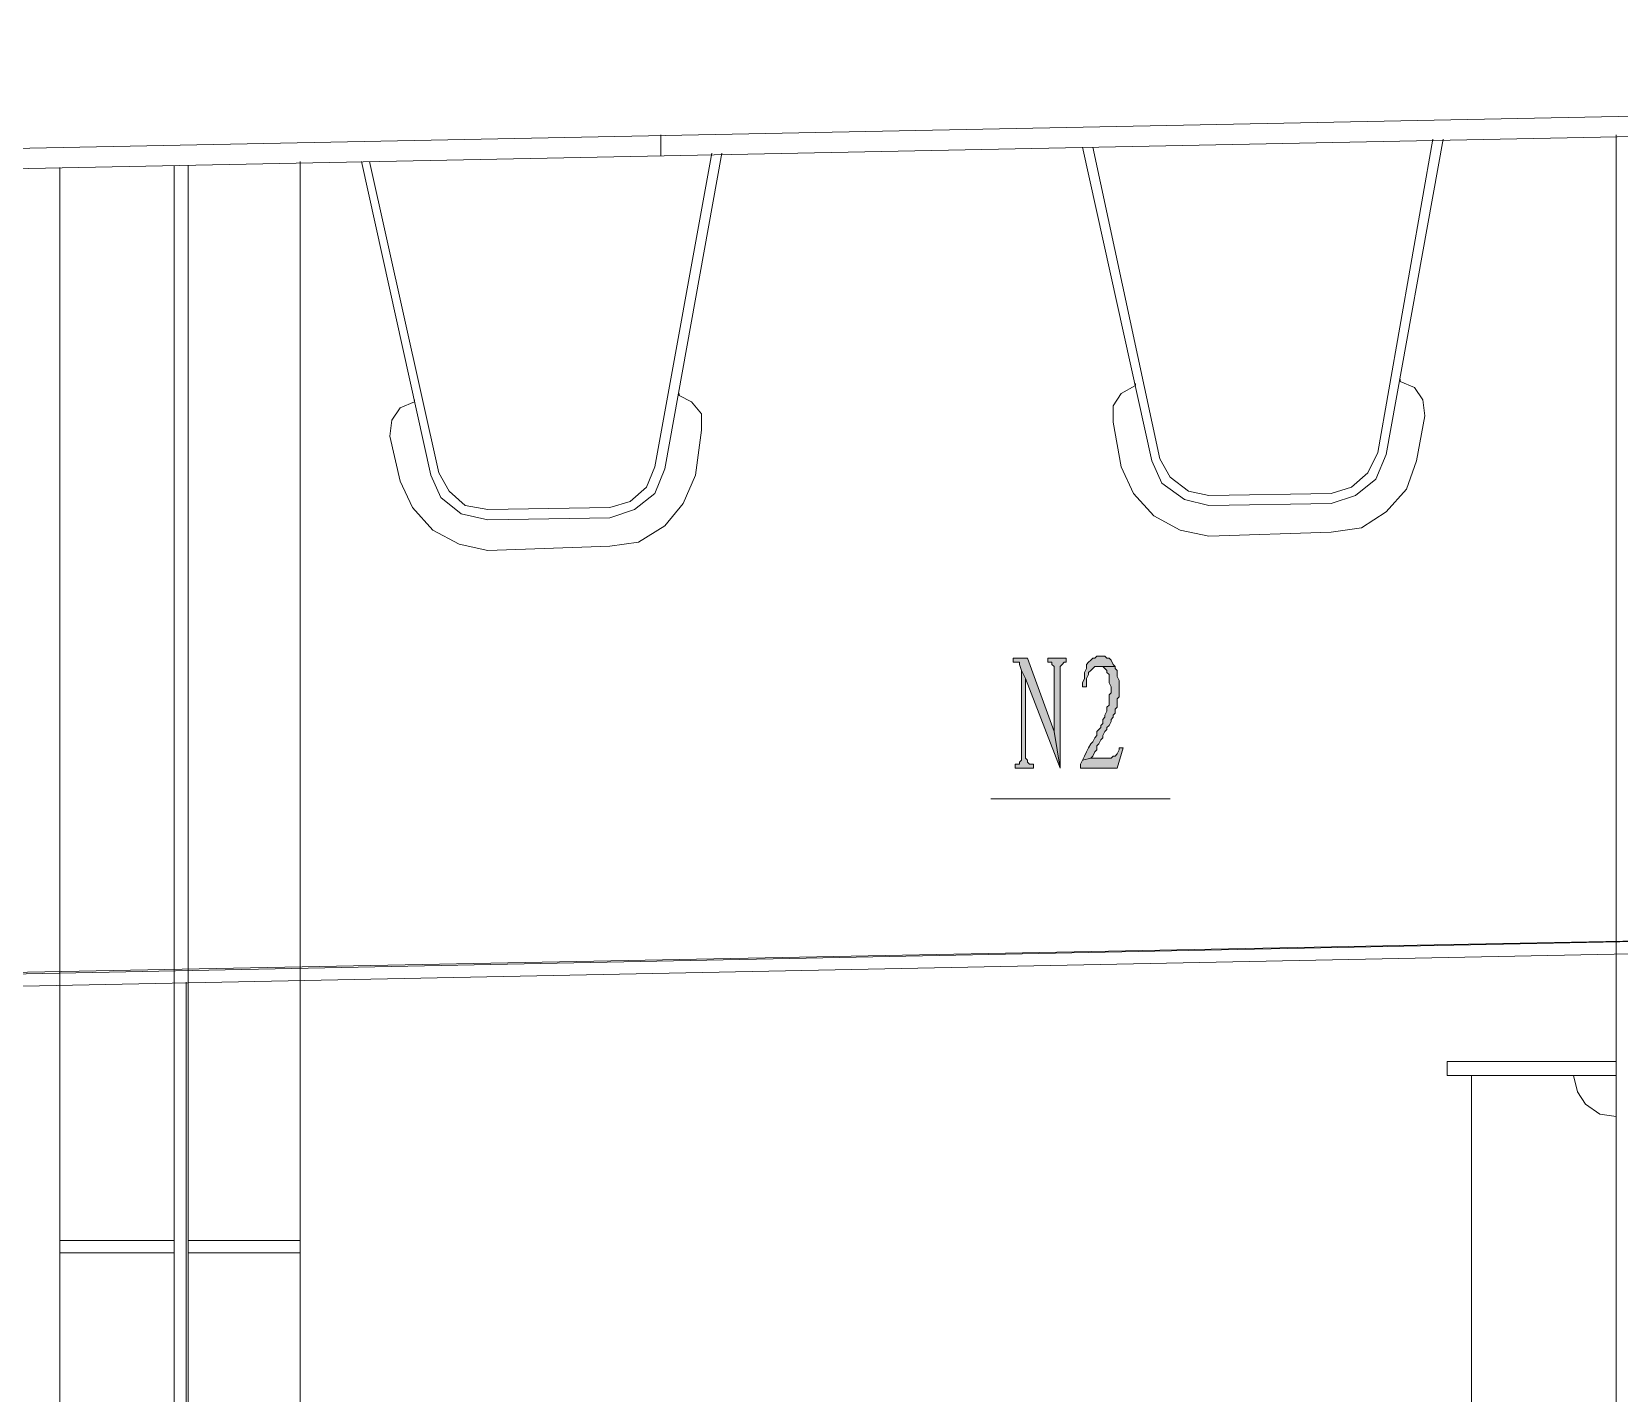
# Model space of a CAD drawing. Header units: inches. Extents: x 20 to 409, y 5 to 283.
# Drawn here: x 203.13 to 236.12, y 226.12 to 254.43 of the extents above; entities that cross this region are included whole.
import ezdxf

# ---------------------------------------------------------------- set-up
doc = ezdxf.new("R2010")
doc.units = ezdxf.units.IN
doc.header["$MEASUREMENT"] = 0
doc.layers.add('C00-00-00', color=7, linetype='Continuous')
doc.layers.add('CFF-00-00', color=1, linetype='Continuous')

msp = doc.modelspace()

# ---------------------------------------------------------------- hatches: boundary and pattern name
at = {"layer": 'C00-00-00'}
h = msp.add_hatch(color=0, dxfattribs=at)
h.dxf.hatch_style = 2
h.paths.add_polyline_path([(223.825, 241.402), (223.529, 241.402), (223.529, 241.318), (223.656, 241.318), (223.656, 241.275), (223.698, 241.148), (223.783, 240.979), (224.503, 239.116), (224.376, 239.878)])
h = msp.add_hatch(color=0, dxfattribs=at)
h.dxf.hatch_style = 2
h.paths.add_polyline_path([(224.63, 241.402), (224.249, 241.402), (224.249, 241.318), (224.333, 241.318), (224.333, 241.275), (224.376, 241.233), (224.376, 239.878), (224.503, 239.116), (224.503, 241.233), (224.545, 241.275), (224.587, 241.318), (224.63, 241.318)])
h = msp.add_hatch(color=0, dxfattribs=at)
h.dxf.hatch_style = 2
h.paths.add_polyline_path([(225.392, 241.445), (225.265, 241.445), (225.222, 241.402), (225.18, 241.402), (225.138, 241.36), (225.095, 241.318), (225.053, 241.275), (225.053, 241.191), (225.011, 241.106), (225.011, 240.979), (224.968, 240.894), (224.968, 240.81), (225.053, 240.81), (225.053, 240.979), (225.095, 241.064), (225.095, 241.106), (225.138, 241.148), (225.18, 241.191), (225.222, 241.233), (225.265, 241.233), (225.307, 241.233), (225.646, 241.233), (225.603, 241.275), (225.561, 241.36), (225.519, 241.402), (225.476, 241.402), (225.434, 241.445)])
h = msp.add_hatch(color=0, dxfattribs=at)
h.dxf.hatch_style = 2
h.paths.add_polyline_path([(225.646, 241.233), (225.307, 241.233), (225.349, 241.233), (225.392, 241.233), (225.434, 241.191), (225.476, 241.148), (225.476, 241.106), (225.519, 241.064), (225.519, 240.894), (225.561, 240.81), (225.561, 240.683), (225.519, 240.64), (225.519, 240.429), (225.476, 240.386), (225.476, 240.302), (225.434, 240.217), (225.434, 240.175), (225.392, 240.132), (225.392, 240.048), (225.349, 240.005), (225.349, 239.963), (225.307, 239.921), (225.265, 239.878), (225.265, 239.794), (225.222, 239.751), (225.18, 239.667), (225.138, 239.624), (225.095, 239.54), (225.053, 239.455), (225.011, 239.37), (224.968, 239.286), (225.138, 239.328), (225.18, 239.37), (225.222, 239.455), (225.265, 239.497), (225.265, 239.582), (225.307, 239.624), (225.349, 239.709), (225.392, 239.751), (225.392, 239.794), (225.434, 239.878), (225.476, 239.921), (225.476, 239.963), (225.519, 240.005), (225.561, 240.09), (225.561, 240.132), (225.603, 240.175), (225.603, 240.217), (225.646, 240.259), (225.646, 240.344), (225.688, 240.386), (225.688, 240.556), (225.73, 240.598), (225.73, 240.937), (225.688, 241.021), (225.688, 241.148), (225.646, 241.191)])
h = msp.add_hatch(color=0, dxfattribs=at)
h.dxf.hatch_style = 2
h.paths.add_polyline_path([(223.698, 241.148), (223.698, 239.286), (223.656, 239.243), (223.656, 239.201), (223.571, 239.201), (223.571, 239.116), (223.952, 239.116), (223.952, 239.201), (223.868, 239.201), (223.825, 239.243), (223.825, 239.286), (223.783, 239.328), (223.783, 240.979)])
h = msp.add_hatch(color=0, dxfattribs=at)
h.dxf.hatch_style = 2
h.paths.add_polyline_path([(225.815, 239.54), (225.73, 239.54), (225.73, 239.497), (225.688, 239.413), (225.646, 239.37), (225.603, 239.37), (225.561, 239.328), (225.138, 239.328), (224.968, 239.286), (224.926, 239.201), (224.926, 239.116), (225.688, 239.116)])

# ---------------------------------------------------------------- linework, layer by layer
at = {"layer": 'C00-00-00', "color": 0, "lineweight": 0}
for points in [[(386.216, 255.669), (51.232, 248.98)], [(386.216, 255.245), (51.19, 248.557)], [(216.205, 251.859), (216.205, 252.282)], [(231.107, 245.678), (232.25, 252.197)], [(231.276, 245.636), (232.461, 252.197)], [(236.06, 167.742), (236.06, 252.282)], [(216.078, 245.382), (217.264, 251.901)], [(216.29, 245.339), (217.475, 251.901)], [(224.968, 252.028), (226.408, 245.509)], [(225.18, 252.028), (226.577, 245.551), (226.789, 245.17), (227.17, 244.874), (227.593, 244.789)], [(203.717, 251.605), (203.717, 224.173)], [(206.088, 251.647), (206.088, 224.173)], [(206.384, 251.647), (206.384, 224.173)], [(208.712, 251.732), (208.712, 224.173)], [(209.982, 251.732), (211.422, 245.212)], [(210.152, 251.732), (211.591, 245.255), (211.803, 244.874), (212.141, 244.577), (212.607, 244.493)], [(226.069, 247.075), (226.069, 247.117)], [(231.572, 247.16), (231.572, 247.202)], [(231.911, 245.509), (232.08, 246.44), (232.038, 246.779), (231.869, 247.033), (231.572, 247.16)], [(216.586, 246.863), (216.586, 246.906)], [(216.925, 245.212), (217.052, 246.144), (217.052, 246.482), (216.84, 246.736), (216.586, 246.863)], [(226.069, 247.075), (225.773, 246.906), (225.603, 246.652), (225.603, 246.313)], [(211.083, 246.736), (210.787, 246.609), (210.617, 246.355), (210.575, 246.017)], [(211.083, 246.736), (211.083, 246.779)], [(225.603, 246.313), (225.773, 245.382)], [(210.575, 246.017), (210.787, 245.085)], [(226.408, 245.509), (226.619, 245.043), (227.085, 244.704), (227.593, 244.577)], [(227.593, 243.942), (230.133, 244.027), (230.768, 244.112), (231.276, 244.45), (231.699, 244.916), (231.911, 245.509)], [(230.133, 244.831), (230.556, 244.958), (230.895, 245.255), (231.107, 245.678)], [(230.133, 244.62), (230.641, 244.789), (231.064, 245.128), (231.276, 245.636)], [(211.422, 245.212), (211.633, 244.747), (212.057, 244.408), (212.607, 244.281)], [(212.607, 243.646), (215.147, 243.731), (215.74, 243.815), (216.29, 244.154), (216.671, 244.62), (216.925, 245.212)], [(215.147, 244.535), (215.57, 244.662), (215.909, 244.958), (216.078, 245.382)], [(215.147, 244.323), (215.655, 244.493), (216.078, 244.831), (216.29, 245.339)], [(225.773, 245.382), (226.027, 244.831), (226.45, 244.366), (227, 244.069), (227.593, 243.942)], [(210.787, 245.085), (211.041, 244.535), (211.464, 244.069), (212.014, 243.773), (212.607, 243.646)], [(227.593, 244.789), (230.133, 244.831)], [(212.607, 244.493), (215.147, 244.535)], [(227.593, 244.577), (230.133, 244.62)], [(212.607, 244.281), (215.147, 244.323)], [(386.216, 238.27), (158.844, 233.698), (63.678, 231.793)], [(386.216, 238.524), (158.844, 233.952)], [(226.789, 238.481), (223.063, 238.481)], [(206.088, 234.671), (206.088, 179.003)], [(206.342, 234.671), (206.342, 179.003)], [(232.546, 233.02), (236.06, 233.02)], [(232.546, 232.724), (232.546, 233.02)], [(232.546, 232.724), (236.06, 232.724)], [(233.054, 182.771), (233.054, 232.724)], [(235.171, 232.724), (235.255, 232.385), (235.425, 232.131), (235.721, 231.92), (236.06, 231.877)], [(203.717, 229.295), (206.088, 229.295)], [(203.717, 229.041), (206.088, 229.041)], [(206.384, 229.295), (208.712, 229.295)], [(206.384, 229.041), (208.712, 229.041)]]:
    msp.add_lwpolyline(points, dxfattribs=at)
for points in [[(223.825, 241.402), (223.529, 241.402), (223.529, 241.318), (223.656, 241.318), (223.656, 241.275), (223.698, 241.148), (223.783, 240.979), (224.503, 239.116), (224.376, 239.878)], [(224.63, 241.402), (224.249, 241.402), (224.249, 241.318), (224.333, 241.318), (224.333, 241.275), (224.376, 241.233), (224.376, 239.878), (224.503, 239.116), (224.503, 241.233), (224.545, 241.275), (224.587, 241.318), (224.63, 241.318)], [(225.392, 241.445), (225.265, 241.445), (225.222, 241.402), (225.18, 241.402), (225.138, 241.36), (225.095, 241.318), (225.053, 241.275), (225.053, 241.191), (225.011, 241.106), (225.011, 240.979), (224.968, 240.894), (224.968, 240.81), (225.053, 240.81), (225.053, 240.979), (225.095, 241.064), (225.095, 241.106), (225.138, 241.148), (225.18, 241.191), (225.222, 241.233), (225.265, 241.233), (225.307, 241.233), (225.646, 241.233), (225.603, 241.275), (225.561, 241.36), (225.519, 241.402), (225.476, 241.402), (225.434, 241.445)], [(225.646, 241.233), (225.307, 241.233), (225.349, 241.233), (225.392, 241.233), (225.434, 241.191), (225.476, 241.148), (225.476, 241.106), (225.519, 241.064), (225.519, 240.894), (225.561, 240.81), (225.561, 240.683), (225.519, 240.64), (225.519, 240.429), (225.476, 240.386), (225.476, 240.302), (225.434, 240.217), (225.434, 240.175), (225.392, 240.132), (225.392, 240.048), (225.349, 240.005), (225.349, 239.963), (225.307, 239.921), (225.265, 239.878), (225.265, 239.794), (225.222, 239.751), (225.18, 239.667), (225.138, 239.624), (225.095, 239.54), (225.053, 239.455), (225.011, 239.37), (224.968, 239.286), (225.138, 239.328), (225.18, 239.37), (225.222, 239.455), (225.265, 239.497), (225.265, 239.582), (225.307, 239.624), (225.349, 239.709), (225.392, 239.751), (225.392, 239.794), (225.434, 239.878), (225.476, 239.921), (225.476, 239.963), (225.519, 240.005), (225.561, 240.09), (225.561, 240.132), (225.603, 240.175), (225.603, 240.217), (225.646, 240.259), (225.646, 240.344), (225.688, 240.386), (225.688, 240.556), (225.73, 240.598), (225.73, 240.937), (225.688, 241.021), (225.688, 241.148), (225.646, 241.191)], [(223.698, 241.148), (223.698, 239.286), (223.656, 239.243), (223.656, 239.201), (223.571, 239.201), (223.571, 239.116), (223.952, 239.116), (223.952, 239.201), (223.868, 239.201), (223.825, 239.243), (223.825, 239.286), (223.783, 239.328), (223.783, 240.979)], [(225.815, 239.54), (225.73, 239.54), (225.73, 239.497), (225.688, 239.413), (225.646, 239.37), (225.603, 239.37), (225.561, 239.328), (225.138, 239.328), (224.968, 239.286), (224.926, 239.201), (224.926, 239.116), (225.688, 239.116)]]:
    msp.add_lwpolyline(points, close=True, dxfattribs=at)
at = {"layer": 'CFF-00-00', "color": 0, "lineweight": 0}
msp.add_lwpolyline([(65.426, 232.198), (320.695, 237.163)], dxfattribs=at)

doc.saveas('drawing.dxf')
